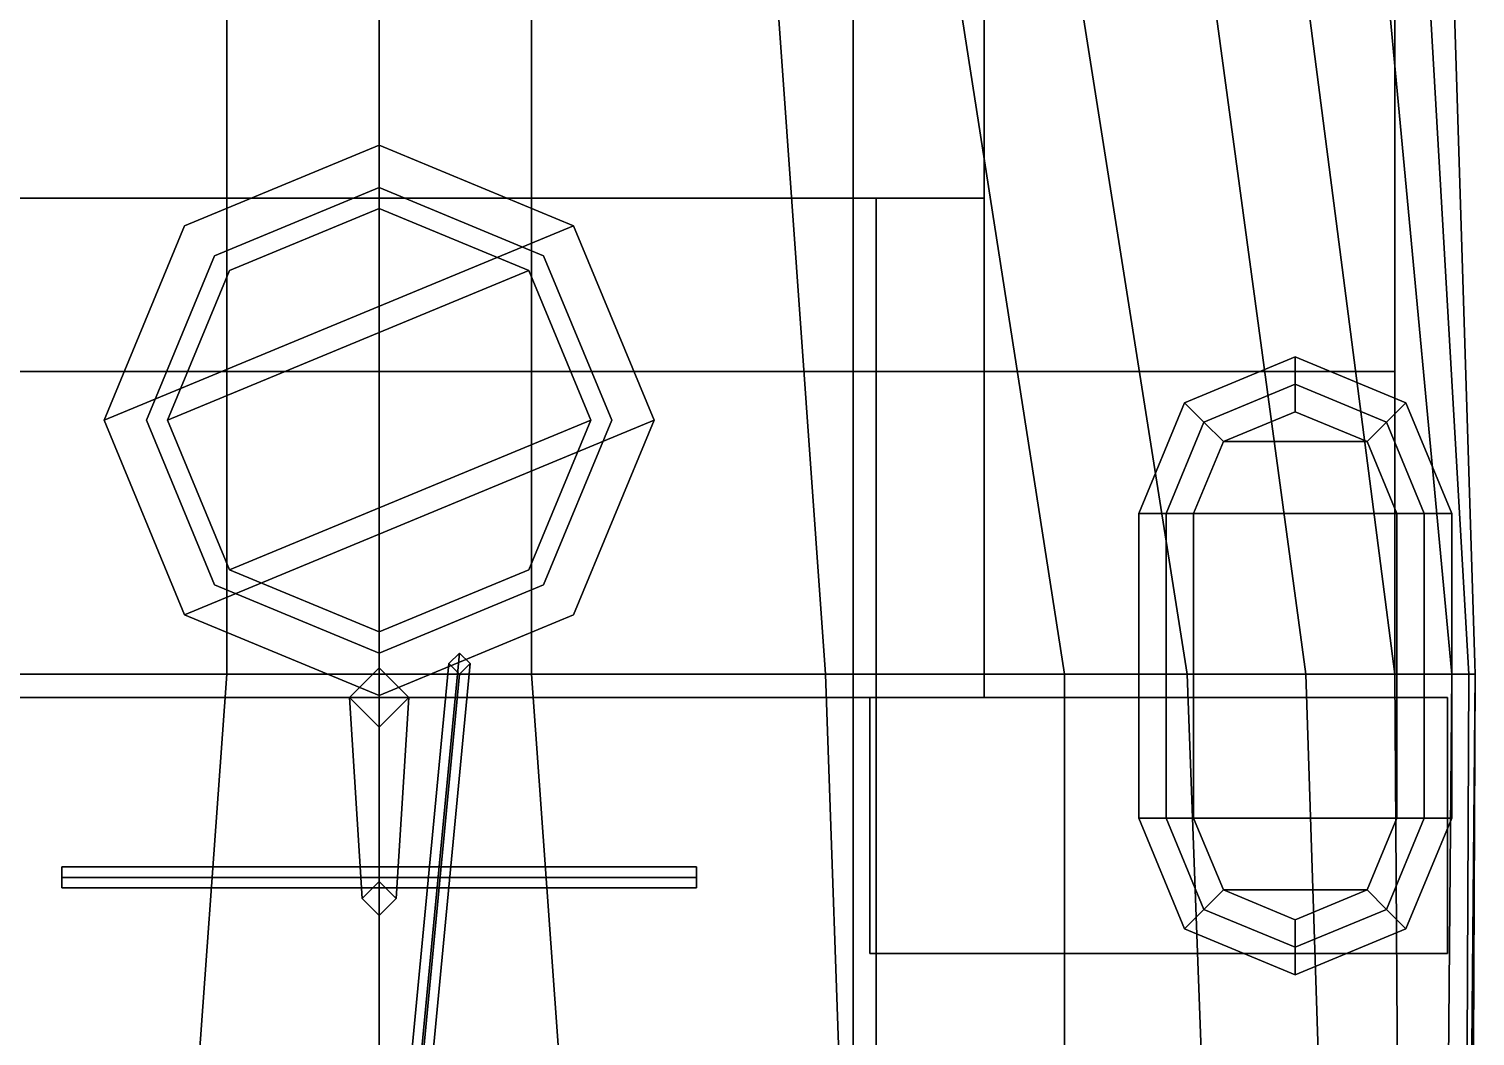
# Model space of a CAD drawing. Header units: millimetres. Extents: x -5.2 to 5.2, y -31.7 to 31.7.
# Drawn here: x -1.66 to 5.18, y 1.98 to 6.74 of the extents above; entities that cross this region are included whole.
import ezdxf

# ---------------------------------------------------------------- set-up
doc = ezdxf.new("R2010")
doc.units = ezdxf.units.MM
for name, color, linetype in [('boat', 3, 'Continuous'), ('h2', 7, 'Continuous'), ('railings', 6, 'Continuous')]:
    doc.layers.add(name, color=color, linetype=linetype)

msp = doc.modelspace()

# ---------------------------------------------------------------- linework, layer by layer
for points in [[(4.8, 5.12, 6.96), (4.8, 5.12, 5.51), (4.8, 11.22, 5.51), (4.8, 11.22, 6.96)], [(4.8, 11.22, 6.96), (4.8, 11.22, 5.51), (4.8, 5.12, 5.51), (4.8, 5.12, 6.96)], [(-2.86, 10.53, 5.51), (-2.86, 5.94, 5.51), (2.86, 5.94, 5.51), (2.86, 10.53, 5.51)], [(2.86, 5.94, 5.51), (2.86, 5.94, 0.62), (2.86, 10.53, 0.67), (2.86, 10.53, 5.51)], [(2.86, 10.53, 5.51), (2.86, 5.12, 5.51), (4.8, 5.12, 5.51), (4.8, 10.53, 5.51)], [(4.8, 10.53, 5.51), (4.8, 5.12, 5.51), (2.86, 5.12, 5.51), (2.86, 10.53, 5.51)], [(4.8, 10.53, 3.45), (4.8, 3.58, 3.45), (2.86, 3.58, 3.45), (2.86, 10.53, 3.45)], [(2.86, 10.53, 3.45), (2.86, 3.58, 3.45), (4.8, 3.58, 3.45), (4.8, 10.53, 3.45)], [(0.72, 8.18, -4.86), (0.72, 3.69, -4.99), (0, 3.69, -5.05), (0, 8.18, -4.92)], [(0, 8.18, 0.7), (0, 3.69, 0.63), (2.24, 3.69, 0.57), (2.24, 8.18, 0.66)], [(1.79, 8.18, -4.73), (2.11, 3.69, -4.79), (0.72, 3.69, -4.99), (0.72, 8.18, -4.86)], [(2.54, 8.18, -4.52), (3.24, 3.69, -4.51), (2.11, 3.69, -4.79), (1.79, 8.18, -4.73)], [(2.24, 3.69, 0.57), (5.18, 3.69, 0.4), (5.04, 8.18, 0.5), (2.24, 8.18, 0.66)], [(3.11, 8.18, -4.21), (3.82, 3.69, -4.25), (3.24, 3.69, -4.51), (2.54, 8.18, -4.52)], [(3.77, 8.18, -3.57), (4.38, 3.69, -3.78), (3.82, 3.69, -4.25), (3.11, 8.18, -4.21)], [(4.22, 8.18, -2.87), (4.8, 3.69, -3.09), (4.38, 3.69, -3.78), (3.77, 8.18, -3.57)], [(4.65, 8.18, -1.8), (5.07, 3.69, -2.17), (4.8, 3.69, -3.09), (4.22, 8.18, -2.87)], [(4.89, 8.18, -0.78), (5.15, 3.69, -1.42), (5.07, 3.69, -2.17), (4.65, 8.18, -1.8)], [(5.04, 8.18, 0.5), (5.18, 3.69, 0.4), (5.15, 3.69, -1.42), (4.89, 8.18, -0.78)], [(4.8, 7.22, 0.68), (4.8, 7.12, 0.68), (4.8, 5.12, 3.45), (4.8, 5.22, 3.45)], [(4.8, 5.22, 3.45), (4.8, 5.12, 3.45), (4.8, 7.12, 0.68), (4.8, 7.22, 0.68)], [(4.8, 7.22, 3.45), (4.8, 7.12, 3.45), (4.8, 5.12, 0.67), (4.8, 5.22, 0.67)], [(4.8, 5.22, 0.67), (4.8, 5.12, 0.67), (4.8, 7.12, 3.45), (4.8, 7.22, 3.45)], [(4.8, 5.22, 3.45), (4.8, 5.12, 3.45), (4.8, 7.12, 5.51), (4.8, 7.22, 5.51)], [(4.8, 7.22, 5.51), (4.8, 7.12, 5.51), (4.8, 5.12, 3.45), (4.8, 5.22, 3.45)], [(4.8, 5.22, 5.51), (4.8, 5.12, 5.51), (4.8, 7.12, 3.45), (4.8, 7.22, 3.45)], [(4.8, 7.22, 3.45), (4.8, 7.12, 3.45), (4.8, 5.12, 5.51), (4.8, 5.22, 5.51)], [(-0.9192, 5.8092, 7.49), (-1.3, 4.89, 7.49), (0.9192, 5.8092, 7.49), (0, 6.19, 7.49)], [(0, 6.19, 7.49), (0.9192, 5.8092, 7.49), (-1.3, 4.89, 7.49), (-0.9192, 5.8092, 7.49)], [(-0.9192, 5.8092, 7.49), (-0.9192, 5.8092, 8.3), (0, 6.19, 8.3), (0, 6.19, 7.49)], [(0, 6.19, 7.49), (0, 6.19, 8.3), (-0.9192, 5.8092, 8.3), (-0.9192, 5.8092, 7.49)], [(0.9192, 5.8092, 7.49), (0.9192, 5.8092, 8.3), (0, 6.19, 8.3), (0, 6.19, 7.49)], [(0, 6.19, 7.49), (0, 6.19, 8.3), (0.9192, 5.8092, 8.3), (0.9192, 5.8092, 7.49)], [(0, 5.99, 2.85), (-0.7778, 5.6678, 2.85), (-0.7778, 5.6678, 7.49), (0, 5.99, 7.49)], [(0.7778, 5.6678, 2.85), (0, 5.99, 2.85), (0, 5.99, 7.49), (0.7778, 5.6678, 7.49)], [(-2.86, 5.94, 5.51), (-2.86, 5.94, 0.62), (2.86, 5.94, 0.62), (2.86, 5.94, 5.51)], [(-2.86, 5.94, 5.51), (-2.86, 5.12, 5.51), (2.86, 5.12, 5.51), (2.86, 5.94, 5.51)], [(2.86, 5.94, 5.51), (2.86, 5.12, 5.51), (-2.86, 5.12, 5.51), (-2.86, 5.94, 5.51)], [(-2.86, 5.94, 3.45), (-2.86, 3.58, 3.45), (2.86, 3.58, 3.45), (2.86, 5.94, 3.45)], [(2.86, 5.94, 3.45), (2.86, 3.58, 3.45), (-2.86, 3.58, 3.45), (-2.86, 5.94, 3.45)], [(-2.35, 5.94, 2.85), (-2.35, -0.18, 2.85), (2.35, -0.18, 2.85), (2.35, 5.94, 2.85)], [(0, 5.89, 10.12), (0.7071, 5.5971, 10.12), (-1, 4.89, 10.12), (-0.7071, 5.5971, 10.12)], [(-0.7071, 5.5971, 10.12), (-1, 4.89, 10.12), (0.7071, 5.5971, 10.12), (0, 5.89, 10.12)], [(0, 5.89, 7.49), (-0.7071, 5.5971, 7.49), (-0.7071, 5.5971, 10.12), (0, 5.89, 10.12)], [(0.7071, 5.5971, 7.49), (0, 5.89, 7.49), (0, 5.89, 10.12), (0.7071, 5.5971, 10.12)], [(2.35, -0.18, 2.85), (2.35, -0.18, 0.57), (2.35, 5.94, 0.59), (2.35, 5.94, 2.85)], [(0.9192, 5.8092, 7.49), (1.3, 4.89, 7.49), (-0.9192, 3.9708, 7.49), (-1.3, 4.89, 7.49)], [(-1.3, 4.89, 7.49), (-0.9192, 3.9708, 7.49), (1.3, 4.89, 7.49), (0.9192, 5.8092, 7.49)], [(-0.9192, 5.8092, 7.49), (-0.9192, 5.8092, 8.3), (-1.3, 4.89, 8.3), (-1.3, 4.89, 7.49)], [(-1.3, 4.89, 7.49), (-1.3, 4.89, 8.3), (-0.9192, 5.8092, 8.3), (-0.9192, 5.8092, 7.49)], [(0.9192, 5.8092, 7.49), (0.9192, 5.8092, 8.3), (1.3, 4.89, 8.3), (1.3, 4.89, 7.49)], [(1.3, 4.89, 7.49), (1.3, 4.89, 8.3), (0.9192, 5.8092, 8.3), (0.9192, 5.8092, 7.49)], [(-0.7778, 5.6678, 2.85), (-1.1, 4.89, 2.85), (-1.1, 4.89, 7.49), (-0.7778, 5.6678, 7.49)], [(1.1, 4.89, 2.85), (0.7778, 5.6678, 2.85), (0.7778, 5.6678, 7.49), (1.1, 4.89, 7.49)], [(-0.7071, 5.5971, 7.49), (-1, 4.89, 7.49), (-1, 4.89, 10.12), (-0.7071, 5.5971, 10.12)], [(0.7071, 5.5971, 10.12), (1, 4.89, 10.12), (-0.7071, 4.1829, 10.12), (-1, 4.89, 10.12)], [(-1, 4.89, 10.12), (-0.7071, 4.1829, 10.12), (1, 4.89, 10.12), (0.7071, 5.5971, 10.12)], [(1, 4.89, 7.49), (0.7071, 5.5971, 7.49), (0.7071, 5.5971, 10.12), (1, 4.89, 10.12)], [(4.8, 5.22, 0.67), (4.8, 5.12, 0.67), (4.8, 5.12, 3.45), (4.8, 5.22, 3.45)], [(4.8, 5.22, 3.45), (4.8, 5.12, 3.45), (4.8, 5.12, 0.67), (4.8, 5.22, 0.67)], [(4.8, 5.22, 3.45), (4.8, 5.12, 3.45), (4.8, 5.12, 5.51), (4.8, 5.22, 5.51)], [(4.8, 5.22, 5.51), (4.8, 5.12, 5.51), (4.8, 5.12, 3.45), (4.8, 5.22, 3.45)], [(-1, 5.12, 6.96), (-1, 5.12, 5.51), (-4.8, 5.12, 5.51), (-4.8, 5.12, 6.96)], [(-4.8, 5.12, 6.96), (-4.8, 5.12, 5.51), (-1, 5.12, 5.51), (-1, 5.12, 6.96)], [(1, 5.12, 6.96), (1, 5.12, 5.51), (4.8, 5.12, 5.51), (4.8, 5.12, 6.96)], [(4.8, 5.12, 6.96), (4.8, 5.12, 5.51), (1, 5.12, 5.51), (1, 5.12, 6.96)], [(-0.9192, 3.9708, 7.49), (-0.9192, 3.9708, 8.3), (-1.3, 4.89, 8.3), (-1.3, 4.89, 7.49)], [(-1.3, 4.89, 7.49), (-1.3, 4.89, 8.3), (-0.9192, 3.9708, 8.3), (-0.9192, 3.9708, 7.49)], [(-1.1, 4.89, 2.85), (-0.7778, 4.1122, 2.85), (-0.7778, 4.1122, 7.49), (-1.1, 4.89, 7.49)], [(-1, 4.89, 7.49), (-0.7071, 4.1829, 7.49), (-0.7071, 4.1829, 10.12), (-1, 4.89, 10.12)], [(-0.9192, 3.9708, 7.49), (0, 3.59, 7.49), (0.9192, 3.9708, 7.49), (1.3, 4.89, 7.49)], [(1.3, 4.89, 7.49), (0.9192, 3.9708, 7.49), (0, 3.59, 7.49), (-0.9192, 3.9708, 7.49)], [(-0.7071, 4.1829, 10.12), (0, 3.89, 10.12), (0.7071, 4.1829, 10.12), (1, 4.89, 10.12)], [(1, 4.89, 10.12), (0.7071, 4.1829, 10.12), (0, 3.89, 10.12), (-0.7071, 4.1829, 10.12)], [(0.7071, 4.1829, 7.49), (1, 4.89, 7.49), (1, 4.89, 10.12), (0.7071, 4.1829, 10.12)], [(0.7778, 4.1122, 2.85), (1.1, 4.89, 2.85), (1.1, 4.89, 7.49), (0.7778, 4.1122, 7.49)], [(0.9192, 3.9708, 7.49), (0.9192, 3.9708, 8.3), (1.3, 4.89, 8.3), (1.3, 4.89, 7.49)], [(1.3, 4.89, 7.49), (1.3, 4.89, 8.3), (0.9192, 3.9708, 8.3), (0.9192, 3.9708, 7.49)], [(-0.7071, 4.1829, 7.49), (0, 3.89, 7.49), (0, 3.89, 10.12), (-0.7071, 4.1829, 10.12)], [(0, 3.89, 7.49), (0.7071, 4.1829, 7.49), (0.7071, 4.1829, 10.12), (0, 3.89, 10.12)], [(-0.7778, 4.1122, 2.85), (0, 3.79, 2.85), (0, 3.79, 7.49), (-0.7778, 4.1122, 7.49)], [(0, 3.79, 2.85), (0.7778, 4.1122, 2.85), (0.7778, 4.1122, 7.49), (0, 3.79, 7.49)], [(0, 3.59, 7.49), (0, 3.59, 8.3), (-0.9192, 3.9708, 8.3), (-0.9192, 3.9708, 7.49)], [(-0.9192, 3.9708, 7.49), (-0.9192, 3.9708, 8.3), (0, 3.59, 8.3), (0, 3.59, 7.49)], [(0.9192, 3.9708, 7.49), (0.9192, 3.9708, 8.3), (0, 3.59, 8.3), (0, 3.59, 7.49)], [(0, 3.59, 7.49), (0, 3.59, 8.3), (0.9192, 3.9708, 8.3), (0.9192, 3.9708, 7.49)], [(0.38, 3.79, 5.56), (0.33, 3.74, 5.56), (-0.05, -0.24, 9.92), (0, -0.19, 9.92)], [(0.43, 3.74, 5.56), (0.38, 3.79, 5.56), (0, -0.19, 9.92), (0.05, -0.24, 9.92)], [(0.38, 3.79, 2.85), (0.33, 3.74, 2.85), (0.33, 3.74, 5.56), (0.38, 3.79, 5.56)], [(0.43, 3.74, 2.85), (0.38, 3.79, 2.85), (0.38, 3.79, 5.56), (0.43, 3.74, 5.56)], [(-0.08, 2.63, 17.97), (0, 2.71, 17.97), (0, 3.72, 2.85), (-0.14, 3.58, 2.85)], [(0.33, 3.74, 5.56), (0.38, 3.69, 5.56), (0, -0.29, 9.92), (-0.05, -0.24, 9.92)], [(0.38, 3.69, 5.56), (0.43, 3.74, 5.56), (0.05, -0.24, 9.92), (0, -0.29, 9.92)], [(0, 2.71, 17.97), (0.08, 2.63, 17.97), (0.14, 3.58, 2.85), (0, 3.72, 2.85)], [(0.33, 3.74, 2.85), (0.38, 3.69, 2.85), (0.38, 3.69, 5.56), (0.33, 3.74, 5.56)], [(0.38, 3.69, 2.85), (0.43, 3.74, 2.85), (0.43, 3.74, 5.56), (0.38, 3.69, 5.56)], [(0.72, 3.69, -4.99), (1.05, -0.89, -4.94), (0, -0.89, -5.04), (0, 3.69, -5.05)], [(0, 3.69, 0.63), (0, -0.89, 0.71), (2.24, -0.89, 0.65), (2.24, 3.69, 0.57)], [(2.11, 3.69, -4.79), (2.27, -0.89, -4.73), (1.05, -0.89, -4.94), (0.72, 3.69, -4.99)], [(3.24, 3.69, -4.51), (3.24, -0.89, -4.45), (2.27, -0.89, -4.73), (2.11, 3.69, -4.79)], [(2.24, -0.89, 0.65), (5.14, -0.89, 0.48), (5.18, 3.69, 0.4), (2.24, 3.69, 0.57)], [(3.82, 3.69, -4.25), (3.99, -0.89, -4.12), (3.24, -0.89, -4.45), (3.24, 3.69, -4.51)], [(4.38, 3.69, -3.78), (4.53, -0.89, -3.63), (3.99, -0.89, -4.12), (3.82, 3.69, -4.25)], [(4.8, 3.69, -3.09), (4.83, -0.89, -3.08), (4.53, -0.89, -3.63), (4.38, 3.69, -3.78)], [(5.07, 3.69, -2.17), (5.03, -0.89, -2.33), (4.83, -0.89, -3.08), (4.8, 3.69, -3.09)], [(5.15, 3.69, -1.42), (5.13, -0.89, -1.41), (5.03, -0.89, -2.33), (5.07, 3.69, -2.17)], [(5.18, 3.69, 0.4), (5.14, -0.89, 0.48), (5.13, -0.89, -1.41), (5.15, 3.69, -1.42)], [(0, 2.55, 17.97), (-0.08, 2.63, 17.97), (-0.14, 3.58, 2.85), (0, 3.44, 2.85)], [(0.08, 2.63, 17.97), (0, 2.55, 17.97), (0, 3.44, 2.85), (0.14, 3.58, 2.85)], [(2.32, 3.58, 3.45), (2.32, 2.37, 3.45), (5.05, 2.37, 3.45), (5.05, 3.58, 3.45)], [(5.05, 3.58, 3.45), (5.05, 2.37, 3.45), (2.32, 2.37, 3.45), (2.32, 3.58, 3.45)], [(5.05, 3.32, 0.59), (5.05, 3.22, 0.59), (5.05, 3.22, 3.45), (5.05, 3.32, 3.45)], [(5.05, 3.32, 3.45), (5.05, 3.22, 3.45), (5.05, 3.22, 0.59), (5.05, 3.32, 0.59)], [(-1.5, 2.78, 16.39), (-1.5, 2.73, 16.44), (1.5, 2.73, 16.44), (1.5, 2.78, 16.39)], [(-1.5, 2.73, 16.34), (-1.5, 2.78, 16.39), (1.5, 2.78, 16.39), (1.5, 2.73, 16.34)], [(-1.5, 2.73, 16.34), (-1.5, 2.68, 16.39), (-1.5, 2.73, 16.44), (-1.5, 2.78, 16.39)], [(1.5, 2.78, 16.39), (1.5, 2.73, 16.44), (1.5, 2.68, 16.39), (1.5, 2.73, 16.34)], [(-1.5, 2.73, 16.44), (-1.5, 2.68, 16.39), (1.5, 2.68, 16.39), (1.5, 2.73, 16.44)], [(-1.5, 2.68, 16.39), (-1.5, 2.73, 16.34), (1.5, 2.73, 16.34), (1.5, 2.68, 16.39)], [(0.08, 2.63, 17.97), (0, 2.71, 17.97), (-0.08, 2.63, 17.97), (0, 2.55, 17.97)], [(5.05, 2.68, 3.45), (5.05, 2.58, 3.45), (5.05, 2.58, 0.59), (5.05, 2.68, 0.59)], [(5.05, 2.68, 0.59), (5.05, 2.58, 0.59), (5.05, 2.58, 3.45), (5.05, 2.68, 3.45)]]:
    msp.add_3dface(points)
at = {"layer": 'boat'}
for points in [[(4.33, 5.0599, 3.755), (4.33, 5.1898, 3.68), (3.8068, 4.9731, 3.68), (3.8987, 4.8812, 3.755)], [(4.33, 5.1898, 3.68), (4.33, 5.1898, 3.53), (3.8068, 4.9731, 3.53), (3.8068, 4.9731, 3.68)], [(4.33, 5.1898, 3.53), (4.33, 5.0599, 3.455), (3.8987, 4.8812, 3.455), (3.8068, 4.9731, 3.53)], [(4.7613, 4.8812, 3.755), (4.8532, 4.9731, 3.68), (4.33, 5.1898, 3.68), (4.33, 5.0599, 3.755)], [(4.8532, 4.9731, 3.68), (4.8532, 4.9731, 3.53), (4.33, 5.1898, 3.53), (4.33, 5.1898, 3.68)], [(4.8532, 4.9731, 3.53), (4.7613, 4.8812, 3.455), (4.33, 5.0599, 3.455), (4.33, 5.1898, 3.53)], [(4.33, 4.93, 3.68), (4.33, 5.0599, 3.755), (3.8987, 4.8812, 3.755), (3.9905, 4.7894, 3.68)], [(4.33, 5.0599, 3.455), (4.33, 4.93, 3.53), (3.9905, 4.7894, 3.53), (3.8987, 4.8812, 3.455)], [(4.6695, 4.7894, 3.68), (4.7613, 4.8812, 3.755), (4.33, 5.0599, 3.755), (4.33, 4.93, 3.68)], [(4.7613, 4.8812, 3.455), (4.6695, 4.7894, 3.53), (4.33, 4.93, 3.53), (4.33, 5.0599, 3.455)], [(3.8987, 4.8812, 3.755), (3.8068, 4.9731, 3.68), (3.5901, 4.4499, 3.68), (3.72, 4.4499, 3.755)], [(3.8068, 4.9731, 3.68), (3.8068, 4.9731, 3.53), (3.5901, 4.4499, 3.53), (3.5901, 4.4499, 3.68)], [(3.8068, 4.9731, 3.53), (3.8987, 4.8812, 3.455), (3.72, 4.4499, 3.455), (3.5901, 4.4499, 3.53)], [(4.33, 4.93, 3.53), (3.9905, 4.7894, 3.53), (4.6695, 4.7894, 3.53), (4.33, 4.93, 3.53)], [(4.33, 4.93, 3.53), (4.6695, 4.7894, 3.53), (3.9905, 4.7894, 3.53), (4.33, 4.93, 3.53)], [(4.33, 4.93, 3.53), (4.33, 4.93, 3.68), (3.9905, 4.7894, 3.68), (3.9905, 4.7894, 3.53)], [(4.6695, 4.7894, 3.53), (4.6695, 4.7894, 3.68), (4.33, 4.93, 3.68), (4.33, 4.93, 3.53)], [(4.94, 4.4499, 3.755), (5.0699, 4.4499, 3.68), (4.8532, 4.9731, 3.68), (4.7613, 4.8812, 3.755)], [(5.0699, 4.4499, 3.53), (4.94, 4.4499, 3.455), (4.7613, 4.8812, 3.455), (4.8532, 4.9731, 3.53)], [(5.0699, 4.4499, 3.68), (5.0699, 4.4499, 3.53), (4.8532, 4.9731, 3.53), (4.8532, 4.9731, 3.68)], [(3.9905, 4.7894, 3.68), (3.8987, 4.8812, 3.755), (3.72, 4.4499, 3.755), (3.8499, 4.4499, 3.68)], [(3.8987, 4.8812, 3.455), (3.9905, 4.7894, 3.53), (3.8499, 4.4499, 3.53), (3.72, 4.4499, 3.455)], [(4.8101, 4.4499, 3.68), (4.94, 4.4499, 3.755), (4.7613, 4.8812, 3.755), (4.6695, 4.7894, 3.68)], [(4.94, 4.4499, 3.455), (4.8101, 4.4499, 3.53), (4.6695, 4.7894, 3.53), (4.7613, 4.8812, 3.455)], [(4.6695, 4.7894, 3.53), (4.8101, 4.4499, 3.53), (3.8499, 4.4499, 3.53), (3.9905, 4.7894, 3.53)], [(3.9905, 4.7894, 3.53), (3.8499, 4.4499, 3.53), (4.8101, 4.4499, 3.53), (4.6695, 4.7894, 3.53)], [(3.9905, 4.7894, 3.53), (3.9905, 4.7894, 3.68), (3.8499, 4.4499, 3.68), (3.8499, 4.4499, 3.53)], [(4.8101, 4.4499, 3.53), (4.8101, 4.4499, 3.68), (4.6695, 4.7894, 3.68), (4.6695, 4.7894, 3.53)], [(3.72, 4.4499, 3.755), (3.5901, 4.4499, 3.68), (3.5901, 3.0099, 3.68), (3.72, 3.0099, 3.755)], [(3.5901, 4.4499, 3.53), (3.72, 4.4499, 3.455), (3.72, 3.0099, 3.455), (3.5901, 3.0099, 3.53)], [(3.5901, 4.4499, 3.68), (3.5901, 4.4499, 3.53), (3.5901, 3.0099, 3.53), (3.5901, 3.0099, 3.68)], [(3.8499, 4.4499, 3.68), (3.72, 4.4499, 3.755), (3.72, 3.0099, 3.755), (3.8499, 3.0099, 3.68)], [(3.72, 4.4499, 3.455), (3.8499, 4.4499, 3.53), (3.8499, 3.0099, 3.53), (3.72, 3.0099, 3.455)], [(3.8499, 4.4499, 3.53), (3.8499, 3.0099, 3.53), (4.8101, 3.0099, 3.53), (4.8101, 4.4499, 3.53)], [(4.8101, 4.4499, 3.53), (4.8101, 3.0099, 3.53), (3.8499, 3.0099, 3.53), (3.8499, 4.4499, 3.53)], [(3.8499, 4.4499, 3.53), (3.8499, 4.4499, 3.68), (3.8499, 3.0099, 3.68), (3.8499, 3.0099, 3.53)], [(4.8101, 4.4499, 3.68), (4.8101, 4.4499, 3.53), (4.8101, 3.0099, 3.53), (4.8101, 3.0099, 3.68)], [(4.8101, 4.4499, 3.53), (4.94, 4.4499, 3.455), (4.94, 3.0099, 3.455), (4.8101, 3.0099, 3.53)], [(4.94, 4.4499, 3.755), (4.8101, 4.4499, 3.68), (4.8101, 3.0099, 3.68), (4.94, 3.0099, 3.755)], [(4.94, 4.4499, 3.455), (5.0699, 4.4499, 3.53), (5.0699, 3.0099, 3.53), (4.94, 3.0099, 3.455)], [(5.0699, 4.4499, 3.68), (4.94, 4.4499, 3.755), (4.94, 3.0099, 3.755), (5.0699, 3.0099, 3.68)], [(5.0699, 4.4499, 3.53), (5.0699, 4.4499, 3.68), (5.0699, 3.0099, 3.68), (5.0699, 3.0099, 3.53)], [(3.5901, 3.0099, 3.53), (3.72, 3.0099, 3.455), (3.8987, 2.5786, 3.455), (3.8068, 2.4867, 3.53)], [(3.72, 3.0099, 3.755), (3.5901, 3.0099, 3.68), (3.8068, 2.4867, 3.68), (3.8987, 2.5786, 3.755)], [(3.5901, 3.0099, 3.68), (3.5901, 3.0099, 3.53), (3.8068, 2.4867, 3.53), (3.8068, 2.4867, 3.68)], [(3.72, 3.0099, 3.455), (3.8499, 3.0099, 3.53), (3.9905, 2.6704, 3.53), (3.8987, 2.5786, 3.455)], [(3.8499, 3.0099, 3.68), (3.72, 3.0099, 3.755), (3.8987, 2.5786, 3.755), (3.9905, 2.6704, 3.68)], [(3.9905, 2.6704, 3.53), (3.8499, 3.0099, 3.53), (4.8101, 3.0099, 3.53), (4.6695, 2.6704, 3.53)], [(4.6695, 2.6704, 3.53), (4.8101, 3.0099, 3.53), (3.8499, 3.0099, 3.53), (3.9905, 2.6704, 3.53)], [(3.8499, 3.0099, 3.53), (3.8499, 3.0099, 3.68), (3.9905, 2.6704, 3.68), (3.9905, 2.6704, 3.53)], [(4.7613, 2.5786, 3.455), (4.6695, 2.6704, 3.53), (4.8101, 3.0099, 3.53), (4.94, 3.0099, 3.455)], [(4.6695, 2.6704, 3.53), (4.6695, 2.6704, 3.68), (4.8101, 3.0099, 3.68), (4.8101, 3.0099, 3.53)], [(4.6695, 2.6704, 3.68), (4.7613, 2.5786, 3.755), (4.94, 3.0099, 3.755), (4.8101, 3.0099, 3.68)], [(4.8532, 2.4867, 3.53), (4.7613, 2.5786, 3.455), (4.94, 3.0099, 3.455), (5.0699, 3.0099, 3.53)], [(4.7613, 2.5786, 3.755), (4.8532, 2.4867, 3.68), (5.0699, 3.0099, 3.68), (4.94, 3.0099, 3.755)], [(4.8532, 2.4867, 3.68), (4.8532, 2.4867, 3.53), (5.0699, 3.0099, 3.53), (5.0699, 3.0099, 3.68)], [(3.8987, 2.5786, 3.455), (3.9905, 2.6704, 3.53), (4.33, 2.5298, 3.53), (4.33, 2.3999, 3.455)], [(3.9905, 2.6704, 3.68), (3.8987, 2.5786, 3.755), (4.33, 2.3999, 3.755), (4.33, 2.5298, 3.68)], [(4.33, 2.5298, 3.53), (3.9905, 2.6704, 3.53), (4.6695, 2.6704, 3.53), (4.33, 2.5298, 3.53)], [(4.33, 2.5298, 3.53), (4.6695, 2.6704, 3.53), (3.9905, 2.6704, 3.53), (4.33, 2.5298, 3.53)], [(3.9905, 2.6704, 3.53), (3.9905, 2.6704, 3.68), (4.33, 2.5298, 3.68), (4.33, 2.5298, 3.53)], [(4.33, 2.3999, 3.455), (4.33, 2.5298, 3.53), (4.6695, 2.6704, 3.53), (4.7613, 2.5786, 3.455)], [(4.33, 2.5298, 3.53), (4.33, 2.5298, 3.68), (4.6695, 2.6704, 3.68), (4.6695, 2.6704, 3.53)], [(4.33, 2.5298, 3.68), (4.33, 2.3999, 3.755), (4.7613, 2.5786, 3.755), (4.6695, 2.6704, 3.68)], [(3.8068, 2.4867, 3.53), (3.8987, 2.5786, 3.455), (4.33, 2.3999, 3.455), (4.33, 2.27, 3.53)], [(3.8987, 2.5786, 3.755), (3.8068, 2.4867, 3.68), (4.33, 2.27, 3.68), (4.33, 2.3999, 3.755)], [(4.33, 2.27, 3.53), (4.33, 2.3999, 3.455), (4.7613, 2.5786, 3.455), (4.8532, 2.4867, 3.53)], [(4.33, 2.3999, 3.755), (4.33, 2.27, 3.68), (4.8532, 2.4867, 3.68), (4.7613, 2.5786, 3.755)], [(3.8068, 2.4867, 3.68), (3.8068, 2.4867, 3.53), (4.33, 2.27, 3.53), (4.33, 2.27, 3.68)], [(4.33, 2.27, 3.68), (4.33, 2.27, 3.53), (4.8532, 2.4867, 3.53), (4.8532, 2.4867, 3.68)]]:
    msp.add_3dface(points, dxfattribs=at)
at = {"layer": 'h2'}
for points in [[(0, 8.18, 0.7), (0, 3.69, 0.63), (-2.24, 3.69, 0.57), (-2.24, 8.18, 0.66)], [(-1.79, 8.18, -4.73), (-2.11, 3.69, -4.79), (-0.72, 3.69, -4.99), (-0.72, 8.18, -4.86)], [(-0.72, 8.18, -4.86), (-0.72, 3.69, -4.99), (0, 3.69, -5.05), (0, 8.18, -4.92)], [(-2.11, 3.69, -4.79), (-2.27, -0.89, -4.73), (-1.05, -0.89, -4.94), (-0.72, 3.69, -4.99)], [(0, 3.69, 0.63), (0, -0.89, 0.71), (-2.24, -0.89, 0.65), (-2.24, 3.69, 0.57)], [(-0.72, 3.69, -4.99), (-1.05, -0.89, -4.94), (0, -0.89, -5.04), (0, 3.69, -5.05)]]:
    msp.add_3dface(points, dxfattribs=at)
at = {"layer": 'railings'}
for points in [[(5.04, 8.18, 1.57), (5.18, 3.69, 1.57), (5.18, 3.69, 0.4), (5.04, 8.18, 0.5)], [(5.04, 8.18, 0.5), (5.18, 3.69, 0.4), (5.18, 3.69, 1.57), (5.04, 8.18, 1.57)], [(5.18, 3.69, 1.57), (5.16, -0.89, 1.6), (5.16, -0.89, 0.48), (5.18, 3.69, 0.4)], [(5.18, 3.69, 0.4), (5.16, -0.89, 0.48), (5.16, -0.89, 1.6), (5.18, 3.69, 1.57)]]:
    msp.add_3dface(points, dxfattribs=at)

doc.saveas('drawing.dxf')
